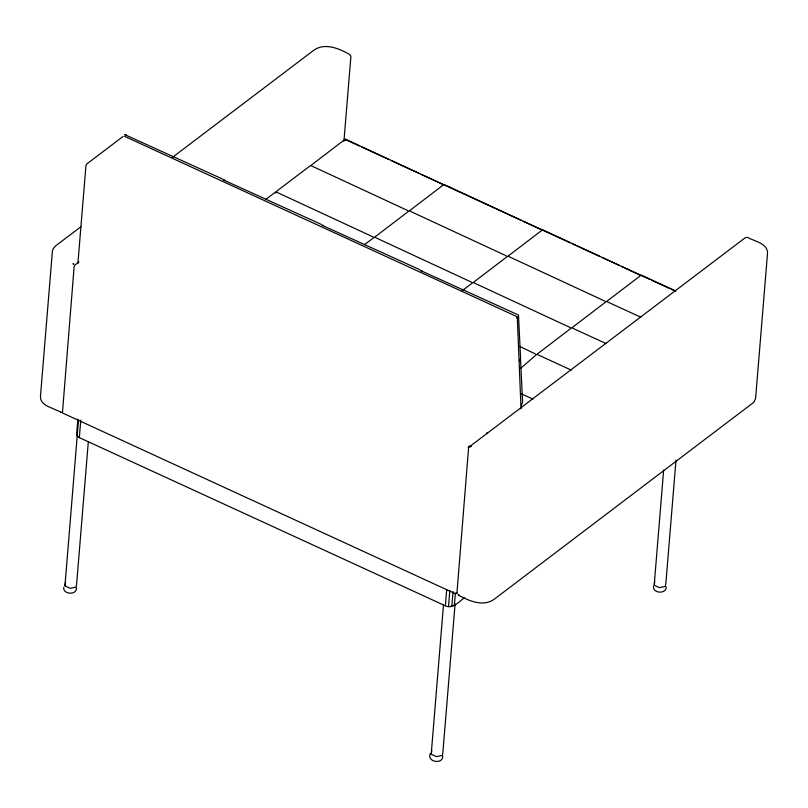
<?xml version="1.0" encoding="UTF-8"?>
<svg xmlns="http://www.w3.org/2000/svg" width="808" height="808" viewBox="0 0 808 808"><rect width="100%" height="100%" fill="white"/><g stroke="black" fill="none" stroke-linecap="round" stroke-linejoin="round"><path stroke-width="1.21" d="M63.711 587.406C62.832 594.577 76.831 595.385 76.467 587.961M653.45 586.366C652.571 593.537 666.57 594.345 666.216 586.921M456.833 592.739L456.884 593.708L468.559 448.268M62.519 411.969L74.114 266.862L74.801 265.175L79.012 261.903M77.891 263.529L85.961 165.428L86.658 164.075L123.109 136.451M77.861 419.14L76.629 434.108L77.194 436.027L79.335 437.623L445.37 605.828C453.136 609.404 459.045 601.364 464.751 597.567M88.304 441.976L76.679 583.427L76.093 587.083L70.225 588.315L64.943 585.891L78.528 419.806M79.335 437.623L80.78 420.16M343.925 141.279L350.914 56.328L349.531 54.419C339.269 48.611 325.028 42.45 313.989 50.096L172.316 157.459M430.119 753.955C427.008 762.166 442.845 764.62 442.734 756.278M455.086 604.02L442.935 751.733L442.36 755.399L436.492 756.631L431.209 754.197L443.451 605.232M445.37 605.828L446.703 589.608M448.511 606.656L449.844 590.446M451.803 606.515L453.036 591.547M454.379 605.424L455.399 592.951M521.029 408.818L517.271 316.797L124.594 136.35M676.003 460.085L665.913 582.76L665.337 586.416L659.469 587.648L654.187 585.224L663.651 470.054M64.943 585.891L65.529 582.235M431.209 754.197L431.795 750.541M654.187 585.224L654.773 581.568M60.954 412.423L61.671 412.403L48.177 406.545C44.006 404.687 39.744 400.839 40.501 395.849L52.419 250.924L53.328 248.541L55.752 245.794L80.871 226.755M487.537 432.987L486.739 432.805L487.557 433.421M275.68 193.041L276.942 190.971L310.636 165.488L407.828 210.585M519.302 360.954L520.584 358.298L518.484 315.029L420.514 270.529L422.13 270.751M521.332 405.111L522.614 402.455L520.514 359.186M311.242 165.186L345.289 139.178M375.084 236.845L409.242 210.797L506.434 255.904M409.848 210.494L444.006 184.456L541.198 229.553M473.7 282.154L507.858 256.116L605.04 301.212M508.464 255.813L542.623 229.765L639.805 274.871M537.542 353.813L571.7 327.775L606.101 343.582M572.306 327.472L606.465 301.424L640.865 317.241M607.071 301.131L641.229 275.084L675.629 290.89M520.796 368.216L536.855 354.288L571.256 370.094M265.882 199.354L275.871 191.829L373.064 236.926M364.489 244.662L374.488 237.148L471.67 282.245M462.115 290.729L473.094 282.457L570.276 327.563M469.175 446.955L745.299 237.714L747.491 237.299C753.874 241.269 768.206 243.218 767.499 253.662L755.581 398.576L753.662 402.404L494.011 599.405C482.82 607.151 468.448 600.728 458.055 594.91L459.065 594.85M451.187 605.919L454.702 605.182M126.3 134.805L124.684 134.583L222.654 179.083M224.907 180.123L223.291 179.901L321.261 224.392M323.523 225.432L321.897 225.21L419.867 269.71M345.4 139.138L442.592 184.244M346.713 140.148L359.328 145.945M361.62 146.995L389.133 159.641M391.425 160.691L418.938 173.336M421.231 174.397L520.968 220.22M523.261 221.281L570.256 242.875M572.549 243.935L600.061 256.57M602.354 257.631L619.554 265.529M621.847 266.579L649.359 279.225M651.652 280.285L668.842 288.183M671.135 289.234L675.73 291.345M519.655 346.39L535.482 353.985M521.362 393.799L532.825 399.061M455.591 593.779L62.539 412.999M516.413 316.615L517.352 318.402M468.418 447.47L468.317 448.006L469.357 445.976L468.418 447.47M73.316 263.519C72.518 264.812 74.649 264.499 73.316 263.519M471.266 446.4L470.115 446.652L471.266 446.4M345.107 139.855L344.319 139.986L345.945 139.915L345.107 139.855"/></g></svg>
